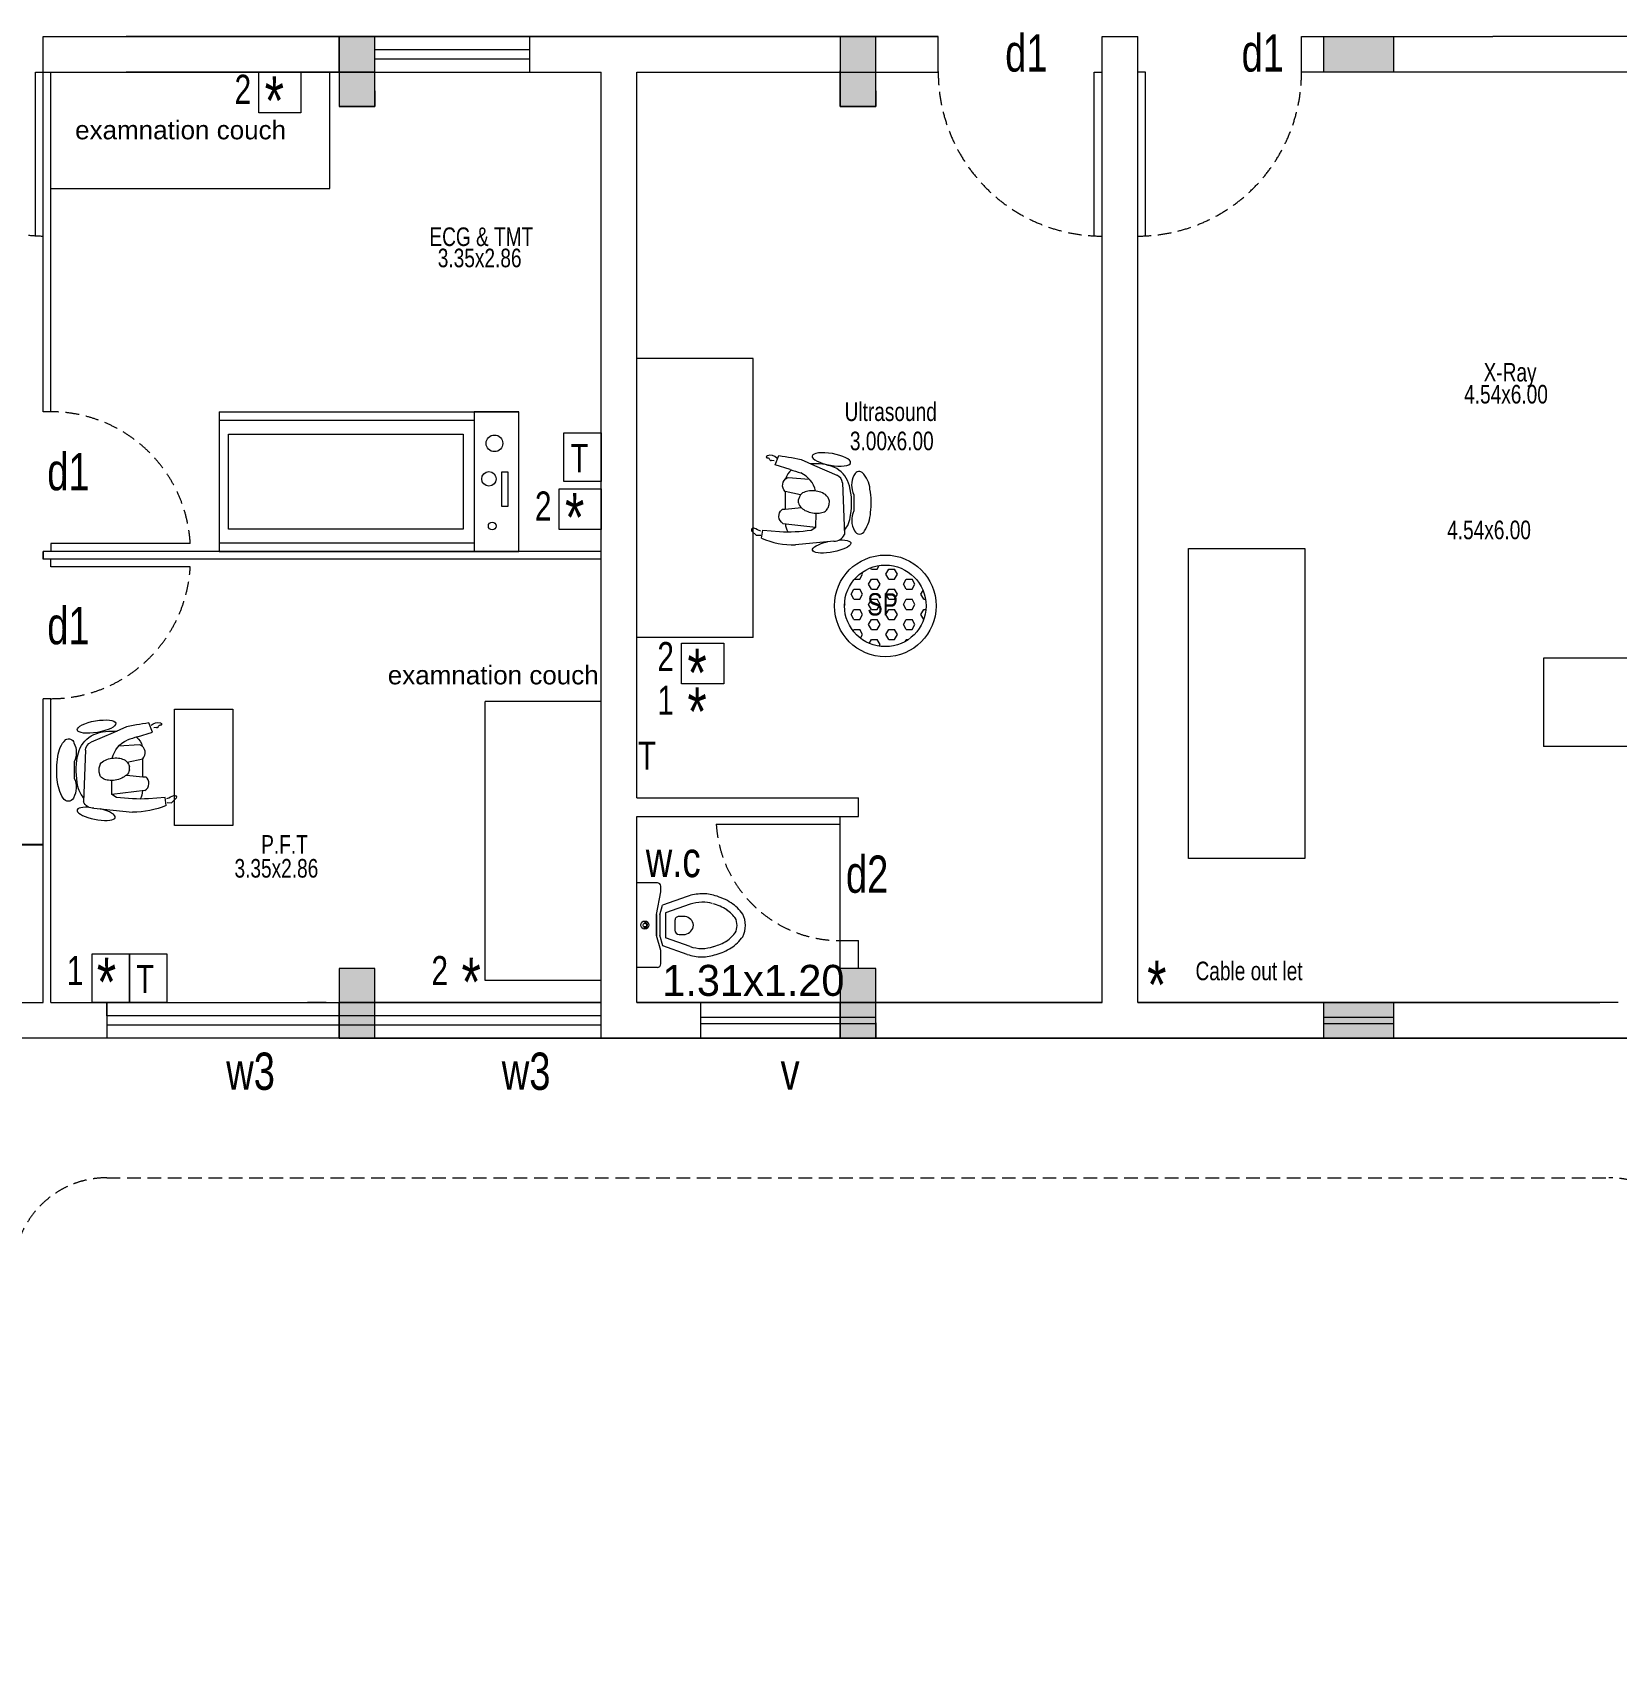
# Model space of a CAD drawing. Header units: metres. Extents: x 191982 to 427160, y -8904 to 80370.
# Drawn here: x 274713 to 284932, y 47591 to 58021 of the extents above; entities that cross this region are included whole.
import ezdxf

# ---------------------------------------------------------------- set-up
doc = ezdxf.new("R2010")
doc.units = ezdxf.units.M
doc.header["$LTSCALE"] = 700
doc.header["$MEASUREMENT"] = 0
doc.header["$PDMODE"] = 32
doc.linetypes.add('DASHED2', pattern=[0.375, 0.25, -0.125])
doc.linetypes.add('HIDDEN2', pattern=[0.1875, 0.125, -0.0625])
doc.layers.get('0').update_dxf_attribs({"lineweight": 9})
doc.layers.get('Defpoints').update_dxf_attribs({"lineweight": 9})
for name, color, linetype, lineweight in [('APGEC', 3, 'Continuous', 9), ('APSCC', 3, 'Continuous', 9), ('COLUMN', 7, 'Continuous', 9), ('EPDJC', 7, 'Continuous', 9), ('FURNITURE', 7, 'Continuous', 9), ('INSERT', 7, 'Continuous', 9), ('MAIN GATE', 7, 'Continuous', 9), ('NEW PLANS', 7, 'Continuous', 9), ('PLAN', 7, 'Continuous', 9)]:
    doc.layers.add(name, color=color, linetype=linetype, lineweight=lineweight)
doc.styles.add('RVR', font='MOD20.TTF')
doc.styles.get("Standard").update_dxf_attribs({"font": 'swisscl.ttf'})
doc.dimstyles.get("Standard").update_dxf_attribs({"dimtxt": 0.23, "dimasz": 0.23, "dimexe": 0.05, "dimexo": 0.05, "dimgap": 0.06, "dimtad": 0, "dimzin": 0, "dimdsep": 46, "dimtxsty": 'Standard', "dimcen": 0, "dimse1": 1, "dimse2": 1, "dimadec": 0, "dimazin": 0, "dimtfac": 1, "dimtofl": 0, "dimtmove": 2, "dimatfit": 0, "dimfxl": 0.18, "dimtolj": 1, "dimtzin": 0, "dimarcsym": 0})

# ---------------------------------------------------------------- blocks, each defined once
blk = doc.blocks.new('*D257')
at = {"layer": 'Defpoints', "color": 0, "transparency": 16777216}
for p in [(273546.2665212784, 52780.90511673158), (274782.9550116691, 52781.93084956291), (274782.9550116691, 52780.90511673158)]:
    blk.add_point(p, dxfattribs=at)
at = {"layer": 'NEW PLANS', "color": 0, "lineweight": -2, "transparency": 16777216}
for p, q in [((273546.4965212783, 52781.93084956291), (274164.1002618866, 52781.93084956291)), ((274782.7250116692, 52781.93084956291), (274165.1212710609, 52781.93084956291))]:
    blk.add_line(p, q, dxfattribs=at)
at = {"layer": 'NEW PLANS', "color": 0, "transparency": 16777216}
for points in [[(273546.4965212783, 52781.96918289624), (273546.4965212783, 52781.89251622958), (273546.2665212784, 52781.93084956291)], [(274782.7250116692, 52781.96918289624), (274782.7250116692, 52781.89251622958), (274782.9550116691, 52781.93084956291)]]:
    blk.add_solid(points, dxfattribs=at)
at = {"layer": 'NEW PLANS', "color": 0, "transparency": 16777216, "insert": (274164.6107664738, 52781.93084956291), "char_height": 0.23, "attachment_point": 5}
blk.add_mtext('\\A1;1236.69', dxfattribs=at)
blk = doc.blocks.new('EWC')
at = {"layer": 'COLUMN'}
blk.add_line((-0.2727381218469418, 0), (0.2727381218469418, 0), dxfattribs=at)
at = {"layer": 'PLAN'}
for p, q in [((-0.2727381218469418, -0.131620946752161), (-0.2727381218469418, 0)), ((0.2727381218469418, -0.131620946752161), (0.2727381218469418, 0)), ((-0.2511781218472606, -0.153180946752169), (-0.1642871999997624, -0.153180946752169)), ((-0.1894849525806421, -0.3248740995015229), (-0.1340926348971152, -0.1669766666102124)), ((-0.1642871999997624, -0.153180946752169), (-0.0684529999998631, -0.1257997467521523)), ((-0.1386238780787607, -0.342716775883277), (-0.0830709292272332, -0.1843614591186817)), ((-0.1340926348971152, -0.1669766666102124), (-0.0654334153937271, -0.1473597467521603)), ((0.0787546446290435, -0.1843614591186817), (-0.0830709292272332, -0.1843614591186817)), ((-0.0684529999998631, -0.1257997467521523), (0.0684529999998631, -0.1257997467521523)), ((0.0684529999998631, -0.1257997467521523), (-0.0684529999998631, -0.1257997467521523)), ((0.0654334153937271, -0.1473597467521603), (-0.0654334153937271, -0.1473597467521603)), ((0.0654334153937271, -0.1473597467521603), (0.1292955264998454, -0.1656060642111328)), ((0.0684529999998631, -0.1257997467521523), (0.2142871999999443, -0.153180946752169)), ((0.1343075934805711, -0.342716775883277), (0.0787546446290435, -0.1843614591186817)), ((0.1851686679829072, -0.3248740995015229), (0.1292955264998454, -0.1656060642111328)), ((0.2142871999999443, -0.153180946752169), (0.2511781218472606, -0.153180946752169)), ((-0.0603358650027985, -0.2715917499750571), (-0.0603358650027985, -0.3110693800543061)), ((0.0296859269046763, -0.2452580964750588), (-0.034002211502866, -0.2452580964750588)), ((0.0560195804046089, -0.3110693800542759), (0.0560195804046089, -0.2715917499750571))]:
    blk.add_line(p, q, dxfattribs=at)
for radius in [0.0260467064247839, 0.0117588298460348]:
    blk.add_circle((0, -0.0508192312728895), radius, dxfattribs=at)
for centre, radius, start, end in [((-0.0140960769867888, -0.0485866320085826), 0.0035988872953576, 90.20714099756005, 251.7928590030125), ((-0.0127162547587432, -0.05729848669463599), 0.0035988872953576, 126.2071409974401, 287.7928590035324), ((0, -0.0508192312728895), 0.0152667064247841, 184.4559216241536, 193.5440783765665), ((0, -0.0508192312728895), 0.0152667064247841, 220.4559216243845, 229.5440783767015), ((-0.0064792554212545, -0.063535486031336), 0.0035988872953576, 162.207140997094, 323.7928590041424), ((0, -0.0508192312728895), 0.0152667064247841, 256.4559216245152, 265.5440783766958), ((0.0022325992645165, -0.064915308259911), 0.0035988872953576, 198.2071409964127, 359.7928590048845), ((0, -0.0508192312728895), 0.0152667064247841, 292.4559216245784, 301.5440783766059), ((0.0100916769147261, -0.0609109081874912), 0.0035988872953576, 234.2071409957921, 35.79285900534535), ((0, -0.0508192312728895), 0.0152667064247841, 328.4559216245165, 337.5440783763959), ((0.0140960769872436, -0.0530518305371661), 0.0035988872953576, 270.2071409952411, 71.7928590055907), ((-0.2511781218472606, -0.131620946752161), 0.0215599999999996, 180.0000000000038, 270), ((0.2511781218472606, -0.131620946752161), 0.0215599999999996, 270, 359.999999999996), ((-0.034002211502866, -0.2715917499750891), 0.0263336534999996, 90, 179.9999999999998), ((0.0054927728792791, -0.2983642294924174), 0.0670434964496463, 190.9239613165788, 265.0214117545937), ((-0.0108736612969551, -0.2978059159774986), 0.0681954929938719, 279.078427891846, 348.7849625932176), ((0.0296859269046763, -0.2715917499750891), 0.0263336534999995, 359.9999999999999, 90), ((0.0831545292703595, -0.4178760756366824), 0.2880653652026055, 161.1646160015471, 180), ((0.0831545292703595, -0.4178760756366824), 0.2341653652026064, 161.1646160015471, 180), ((-0.0002384408603575, -0.364622860424566), 0.000539, 260.7056085415355, 283.4198136360992), ((-0.0874708138685492, -0.4178760756366824), 0.2341653652026157, 359.9999999999991, 18.83538399845262), ((-0.0874708138685492, -0.4178760756366824), 0.2880653652026148, 359.9999999999991, 18.83538399845262), ((0.0831545292708143, -0.4178760756366824), 0.2880653652026545, 179.9999999999982, 198.8353839984505), ((0.159765846519349, -0.4175407429028688), 0.3615079167864257, 194.9626212821098, 211.7838155107311), ((0.0831545292708143, -0.4178760756366824), 0.2341653652026555, 179.9999999999982, 198.8353839984505), ((0.159765846519349, -0.4175407429028688), 0.3076079167864266, 194.9626212821098, 211.7838155107311), ((-0.1808866366200163, -0.4026378740657998), 0.3297610055797322, 327.6461667274565, 344.7552605158512), ((-0.019260265331468, -0.4323841487993329), 0.1664329857236165, 341.1646160015461, 3.775436578936268), ((-0.1808866366200163, -0.4026378740657998), 0.3836610055797314, 327.6461667274565, 344.7552605158512), ((-0.019260265331468, -0.4323841487993329), 0.2203329857236156, 341.1646160015461, 3.775436578936268), ((0.1068883312896105, -0.4322049176512374), 0.3092190183036565, 214.6359426919044, 233.9389217306314), ((0.1068883312896105, -0.4322049176512374), 0.2553190183036574, 214.6359426919044, 233.9389217306314), ((-0.1112046158873454, -0.4322049176512676), 0.255319018303592, 306.0610782693676, 325.3640573080957), ((-0.1112046158873454, -0.4322049176512676), 0.309219018303591, 306.0610782693676, 325.3640573080957), ((-0.0021581422993222, -0.5370883620175313), 0.162404591966661, 243.298810699231, 270), ((-0.0021581422993222, -0.5370883620175313), 0.1085045919666619, 243.298810699231, 270), ((-0.0021581422993222, -0.5370883620175935), 0.1085045919666139, 270, 296.7011893007691), ((-0.0021581422993222, -0.5370883620175935), 0.162404591966613, 270, 296.7011893007691)]:
    blk.add_arc(centre, radius, start, end, dxfattribs=at)
blk = doc.blocks.new('PROFLIPS')
at = {"layer": 'APGEC', "color": 6, "linetype": 'Continuous'}
blk.add_line((72.29989544063196, 9.787673801986898), (72.29989544063196, 9.787673801986898), dxfattribs=at)
blk.add_line((72.29989544063196, 9.787673801986898), (72.29989544063196, 9.787673801986898), dxfattribs=at)
at = {"layer": 'APGEC', "color": 6}
for p, q in [((3.547579540148923, -20.87000000000001), (3.547579540148923, -17.334234180603)), ((3.547579540148923, -17.334234180603), (19.26841067063108, -17.334234180603)), ((19.26841067063108, -17.334234180603), (19.26841067063108, -20.87000000000001))]:
    blk.add_line(p, q, dxfattribs=at)
blk.add_lwpolyline([(0, -20.87000000000001), (0, -51.194234180603), (22.81599021078, -51.194234180603), (22.81599021078, -20.87000000000001)], close=True, dxfattribs=at)
at = {"layer": 'APGEC', "color": 3}
blk.add_lwpolyline([(0.8105882351580042, -47.51313462823607), (0.8105882351580042, -25.42964019639678), (22.005401975622, -25.42964019639678), (22.005401975622, -47.51313462823607)], close=True, dxfattribs=at)
at = {"layer": 'APSCC', "color": 1, "linetype": 'DASHED2'}
for p, q in [((0, 0), (22.81599021078, -2.84e-14)), ((0, -20.87000000000001), (0, 0)), ((22.81599021078, -20.87000000000001), (22.81599021078, -2.84e-14)), ((0, -51.194234180603), (9e-16, -84.85423418060299)), ((22.81599021078, -51.194234180603), (22.81599021078, -84.854234180603)), ((9e-16, -84.85423418060299), (22.81599021078, -84.854234180603))]:
    blk.add_line(p, q, dxfattribs=at)
at = {"layer": 'EPDJC', "color": 1}
for p, q in [((3.547579540148923, -17.334234180603), (19.26841067063108, -17.334234180603)), ((3.547579540148923, -20.87000000000001), (3.547579540148923, -17.334234180603)), ((19.26841067063108, -17.334234180603), (19.26841067063108, -20.87000000000001))]:
    blk.add_line(p, q, dxfattribs=at)
blk.add_lwpolyline([(0, -20.87000000000001), (0, -51.194234180603), (22.81599021077999, -51.194234180603), (22.81599021077999, -20.87000000000001)], close=True, dxfattribs=at)
blk = doc.blocks.new('GE_BLK_25')
at = {"layer": 'INSERT'}
blk.add_blockref('PROFLIPS', (0, 0), dxfattribs=at)
blk = doc.blocks.new('TRED')
for p, q in [((1281808.272392281, 2466032.798968459), (1280988.805209734, 2466032.798968459)), ((1280988.805209734, 2466032.798968459), (1280988.805209734, 2464272.756727635)), ((1281038.805209734, 2466032.798968459), (1281038.805209734, 2464534.605558282)), ((1281758.272392282, 2466032.798968459), (1281758.272392282, 2464534.605558282)), ((1281808.272392281, 2466032.798968459), (1281808.272392281, 2464272.756727635)), ((1280988.805209734, 2464272.756727635), (1281808.272392281, 2464272.756727635))]:
    blk.add_line(p, q)
for points in [[(1281119.696594537, 2465977.202542141), (1281677.390352635, 2465977.202542141), (1281677.390352635, 2464599.39579137), (1281119.696594537, 2464599.39579137)], [(1280988.805209734, 2464272.756727635), (1281808.272392281, 2464272.756727635), (1281808.272392281, 2464534.605558282), (1280988.805209734, 2464534.605558282)], [(1281253.189828103, 2464371.837470276), (1281455.856464907, 2464371.837470276), (1281455.856464907, 2464336.482148486), (1281253.189828103, 2464336.482148486)]]:
    blk.add_lwpolyline(points, close=True)
for centre, radius in [((1281137.416175208, 2464428.89052471), 22.82058316236362), ((1281414.529537431, 2464448.434466285), 42.38212984334677), ((1281623.179318219, 2464415.861230328), 48.90203475439922)]:
    blk.add_circle(centre, radius)
blk = doc.blocks.new('CHAIR HUMAN')
at = {"layer": 'FURNITURE', "color": 8}
for p, q in [((-28.18460130077907, 22.59377537867282), (-29.99227727902759, 21.39289524928111)), ((-26.8725419879141, 22.25382534421498), (-28.18460130077907, 22.59377537867282)), ((-26.45202270051613, 23.08305628494262), (-26.55522216599124, 20.53097048409851)), ((-26.55522216626123, 20.53097048292773), (-21.36899091114944, 19.91225210351733)), ((-3.932671727416061, 19.46742968256068), (-15.58322037013831, 23.0558104820682)), ((-20.77805383435936, 17.14720425297016), (-10.31609383850569, 16.3246434438037)), ((-11.61878138049444, 17.49181661891733), (-10.31609383850569, 16.3246434438037)), ((-10.31609383850569, 16.3246434438037), (-11.13093614084546, 11.95861425036543)), ((-4.910533028485842, 0.9935557071461608), (-1.091383070681469, 16.82381043265013)), ((-20.95744767909371, 12.74852403456656), (-21.911166081857, 12.94749205019906)), ((-16.01694634880434, 11.21585577376493), (-20.95744767909371, 12.74852403456656)), ((-17.08488589014996, 7.252029154513125), (-22.0729771365165, 7.175055901275316)), ((-17.23871459179931, 9.830038868202461), (-17.45507540584746, 8.820081016962487)), ((-8.572432873151577, 6.247838405285112), (-7.89479069520629, 7.37965442740634)), ((-21.86377493466129, 0.0956923037526849), (-26.78937018103212, -0.4208823947520223)), ((-21.97139284652853, 2.680638584126322), (-15.39755779517817, 1.857809365955527)), ((-28.1766282583668, -1.644898551914915), (-27.3964015617019, -1.716835313939018)), ((-26.78937018103212, -0.4208823947520223), (-26.19910768943976, -3.512261539418591)), ((-26.19910768943976, -3.512261539418591), (-26.19910768943976, -3.512261539418591)), ((-26.19910768943976, -3.512261539418591), (-26.19910768943976, -3.512261539418591)), ((-22.22053937903121, -3.673144109433565), (-19.05395965289162, -3.698941616305995)), ((-19.05395965289162, -3.698941616305995), (-14.59955077625695, -2.650884902062244)), ((-14.59955077625695, -2.650884902062244), (-7.149173967172773, -1.096437065579801))]:
    blk.add_line(p, q, dxfattribs=at)
at = {"layer": 'FURNITURE', "color": 253}
for p, q in [((-7.89479069520629, 7.37965442740634), (-7.74285111349829, 8.532728444235033)), ((-7.74285111349829, 8.532728444235033), (-7.839075675591903, 9.62558197720942))]:
    blk.add_line(p, q, dxfattribs=at)
at = {"layer": 'FURNITURE'}
blk.add_line((-22.24873123910878, 2.828719921700981), (-21.97139284652853, 2.680638584126322), dxfattribs=at)
for points in [[(-20.00900585278747, 17.08673864898589, -0.1258498280766938), (-18.76296888035953, 19.45811449120341, -0.1258498280766938)], [(-1.386569317693406, 15.60027285667148, -0.1465999002751548), (-0.3812439019390355, 10.45615443467802, -0.1083597992760854), (-2.581053583602856, 1.41443154647941, -0.1965202884447895), (-7.567196029460063, -3.089178039451618, -0.1403330231173831), (-15.06696886205033, -3.079000697044041, -0.0158092453557), (-15.85101542637778, -2.911990691429209, -0.0158092453557)], [(-21.47349168292443, 0.1395767900514568, -0.1711262348658372), (-22.69626196864964, 3.272660465158904)]]:
    blk.add_lwpolyline(points, format="xyb", dxfattribs=at)
blk.add_lwpolyline([(-0.6754194618921693, 3.897693181632401), (0.351312035230068, 8.924353864045056, -0.246024037317332), (1.781356786202733, 15.00320027122161, -0.6273639931280238), (4.926700839905816, 14.41355528459856, -0.1217016894276646), (5.630237866807268, 8.35360755854931, -0.0725207008262267), (3.991441443078743, 1.22414834754736, -0.1812683982117686), (0.5252812858316253, -3.484321103871815, -0.5042679397484974), (-1.832727587837545, -2.014548159011523, -0.2333444204413167), (-0.67545347206045, 3.897686557794195, -0.3802097958808443)], format="xyb", close=True, dxfattribs=at)
blk.add_lwpolyline([(-22.03358748788133, 7.175663738872519), (-20.89783122818206, 12.73608664539332)], dxfattribs=at)
at = {"layer": 'FURNITURE', "color": 8}
for centre, start, end in [((-19.83600452300105, 14.64031566635069), 110.5954307208489, 219.2060208398965), ((-20.59957908953853, 4.938754158060688), 123.3790797767214, 231.9896698957728)]:
    blk.add_arc(centre, 2.678049157643297, start, end, dxfattribs=at)
at = {"layer": 'FURNITURE', "color": 8, "extrusion": (0, 0, -1)}
for centre, major_axis, ratio, start_param, end_param in [((-29.51931995011512, 21.04420486895049), (0, -0.5875998777426116), 0.9999999999283554, -0.1819940408132936, 2.206090920559586), ((-37.85740958021057, 66.35243617772629), (46.65667400194453, 5.2e-15), 0.9999999938358584, 1.33782229014689, 1.388802286736182), ((-21.07353681114433, 0.7639035884553146), (24.85577744907658, -0.06230820471885769), 0.9196479868088588, 4.491971170316304, 4.932806790907969), ((-27.58727033372228, -25.98530425385568), (47.795790333867, -11.86504009269481), 0.9398657338360774, 4.610212664275157, 4.814565296841577), ((-4.469099874493812, 16.04221283570881), (3.466967783439946, 0), 0.9999999997336536, 4.867738530133509, 6.055789371667714), ((-14.85475115964875, 8.959759583711497), (2.537847056011504, 6e-16), 0.9999999997305516, 3.491616602415475, 4.236706435521433), ((-13.09071361044359, 6.408360251280774), (0, -5.628041509176502), 0.9999999998803588, 2.594814267522388, 2.913029493557136), ((-12.58543553201163, 4.236319413986167), (1.7e-15, -7.858079028283407), 0.9999999991978932, 2.913029493399238, 3.182007936965455), ((-12.58543553201163, 4.236319413986167), (7.858079035702766, 2.2e-15), 0.9999999990815323, 4.752804263700941, 5.021782706811762), ((-11.95989578699333, 6.175056263183316), (1.3e-15, -5.820934144926205), 0.9999999997210756, 3.450036507278562, 3.736760271459597), ((-10.50252027463242, 8.911363950904303), (6e-16, -2.757543203551095), 0.999999999992188, 3.855739861062278, 4.450396866930335), ((-20.3037927237862, 8.590954397031133), (8.350982506005813, 1.9e-15), 0.9999999997653779, 0.429030848332645, 1.337681614735904), ((-14.56017503856651, 8.790998684976323), (0, -2.895046445550537), 0.999999999796078, 1.166217858439122, 1.580842045123389), ((-15.09844295282192, 8.154566077654428), (2.181863524940161, 5e-16), 0.9999999997690106, 2.108811568495204, 2.908893430518997), ((-12.91165290032322, 10.83646744839849), (-6e-16, -5.628041508678587), 0.9999999998223875, 0.3093937267459053, 0.6276089528057005), ((-12.23264838721509, 12.96061909234777), (3.1e-15, -7.858079028473107), 0.9999999998013136, 0.0404152833732776, 0.3093937267781177), ((-12.23264838721509, 12.96061909234777), (9e-16, -7.858079028474831), 0.9999999996298262, -0.2285631600710767, 0.0404152833801812), ((-11.213640105499, 9.176206901470684), (3.943515904232598, 9e-16), 0.9999999999996984, 0.8369114612308305, 1.376483737160946), ((6.060138277632138, -246.4859711901567), (5.509999999999995e-14, -248.1577355180637), 0.9999999986080252, 3.028828973100488, 3.042968143619736), ((-7.753490096666463, 1.794787452161979), (2.953705672796187, 7e-16), 0.9999999997105617, 0.2747052302754819, 1.364745449787317), ((-29.73676036129793, -2.476319660821001), (0.4280588001363732, 1e-16), 0.9999999993595258, 3.842994589675353, 5.296205041411281), ((-28.34491217580511, -0.2655876258052971), (2.866161699846046, -3e-16), 0.999999999775506, 0.9662134497458787, 2.087193647518504), ((-29.43032047896755, -1.433538475773265), (2e-16, -0.6892377275549723), 0.9999999997573381, -1.185200007315564, 0.1024497361269252), ((-28.47220310234527, -1.82245406075399), (0, -0.3448049407301219), 0.9999999998780383, 1.956392646025905, 4.171445734419855), ((-34.81349991998147, -265.8178203219853), (5.83e-14, -262.4469735420013), 0.9999999982407761, 3.174421913150643, 3.189593960877093)]:
    blk.add_ellipse(centre, major_axis=major_axis, ratio=ratio, start_param=start_param, end_param=end_param, dxfattribs=at)
at = {"layer": 'FURNITURE'}
blk.add_ellipse((-4.278929993053953, 21.28748298608924, -17.21476897270929), major_axis=(-5.689948881381611, 2.312988242677136), ratio=0.2868764577616853, start_param=2.025834139997324, end_param=7.681693682364513, dxfattribs=at)
at = {"layer": 'FURNITURE', "color": 253, "extrusion": (0, 0, -1)}
blk.add_ellipse((-29.46292070259881, -2.234647697648824), major_axis=(0.6018426774936017, 9.999999999999999e-17), ratio=0.9999999995354376, start_param=2.087193647465564, end_param=3.199030937846766, dxfattribs=at)
at = {"layer": 'FURNITURE'}
blk.add_ellipse((-9.787812125523761, -5.602887701329512, -17.21476897270929), major_axis=(-6.145898509436122, 0.1657023848639049), ratio=0.3000000119209365, dxfattribs=at)
blk = doc.blocks.new('DAS')
at = {"layer": 'MAIN GATE'}
h = blk.add_hatch(dxfattribs=at)
h.set_pattern_fill('HEX', color=1, scale=0.3, style=0)
h.set_pattern_definition([(0, (0, 0), (0, 0.0649519053), [0.0375, -0.075]), (120, (0, 0), (-0.0562500000140011, -0.03247595265), [0.0375, -0.075]), (59.99999999999999, (0.0375, 0), (-0.0562500000140011, 0.03247595265), [0.0375, -0.075])])
h.paths.add_polyline_path([(-3163.778976376425, -2.19993948112133, 1), (-3163.253046591565, -2.19993948112133, 1)])
at = {"layer": 'MAIN GATE', "color": 5}
for radius in [0.3278908209049629, 0.2629648924297843]:
    blk.add_circle((-3163.516011483995, -2.19993948112133), radius, dxfattribs=at)
at = {"layer": 'NEW PLANS', "color": 7}
blk.add_text('SP', height=0.144, dxfattribs=at).set_placement((-3163.631402160362, -2.262059438114632))

msp = doc.modelspace()

# ---------------------------------------------------------------- hatches: boundary and pattern name
at = {"layer": 'NEW PLANS'}
for points in [[(276692.9550117287, 57764.1315277033), (276922.9550117287, 57764.1315277033), (276922.9550117287, 57994.13152770307), (276692.9550117287, 57994.13152770307)], [(279922.9550117287, 57764.1315277033), (280152.9550116691, 57764.1315277033), (280152.9550116691, 57994.13152770307), (279922.9550117287, 57994.13152770307)], [(279922.9550117287, 57764.13152770307), (280152.9550116691, 57764.13152770307), (280152.9550116691, 57994.13152770307), (279922.9550117287, 57994.13152770307)], [(283492.9550117287, 57994.13152770307), (283042.9550117287, 57994.13152770307), (283042.9550117287, 57764.13152770353), (283492.9550117287, 57764.13152770353)], [(276692.9550117287, 57984.1315277033), (276692.9550117287, 57764.1315277033), (276922.9550117287, 57764.1315277033), (276922.9550117287, 57984.1315277033)], [(276692.9550117287, 57764.1315277033), (276692.9550117287, 57544.13152770331), (276922.9550117287, 57544.13152770331), (276922.9550117287, 57764.1315277033)], [(279922.9550117287, 57764.1315277033), (279922.9550117287, 57544.13152770331), (280152.9550116691, 57544.13152770331), (280152.9550116691, 57764.1315277033)], [(279922.9550117287, 57764.13152770307), (279922.9550117287, 57544.13152770331), (280152.9550116691, 57544.13152770331), (280152.9550116691, 57764.13152770307)], [(276692.9550117287, 51754.1315277033), (276922.9550117287, 51754.1315277033), (276922.9550117287, 51984.13152770308), (276692.9550117287, 51984.13152770308)], [(279922.9550117287, 51754.1315277033), (280152.9550116691, 51754.1315277033), (280152.9550116691, 51984.13152770308), (279922.9550117287, 51984.13152770308)], [(279922.9550117287, 51754.13152770308), (280152.9550116691, 51754.13152770308), (280152.9550116691, 51984.13152770308), (279922.9550117287, 51984.13152770308)], [(276692.9550117287, 51754.1315277033), (276692.9550117287, 51534.13152770331), (276922.9550117287, 51534.13152770331), (276922.9550117287, 51754.1315277033)], [(279922.9550117287, 51754.1315277033), (279922.9550117287, 51534.13152770331), (280152.9550116691, 51534.13152770331), (280152.9550116691, 51754.1315277033)], [(279922.9550117287, 51754.13152770308), (279922.9550117287, 51534.13152770331), (280152.9550116691, 51534.13152770331), (280152.9550116691, 51754.13152770308)], [(283492.9550117287, 51764.13152770308), (283042.9550117287, 51764.13152770308), (283042.9550117287, 51534.13152770353), (283492.9550117287, 51534.13152770353)]]:
    msp.add_hatch(color=256, dxfattribs=at).paths.add_polyline_path(points)

# ---------------------------------------------------------------- linework, layer by layer
for points in [[(276172.8771346245, 57764.13152770307), (276445.6842758689, 57764.13152770307), (276445.6842758689, 57502.38886335147), (276172.8771346245, 57502.38886335147)], [(278141.5505079064, 55438.06021791679), (278382.9550117287, 55438.06021791679), (278382.9550117287, 55123.68551246778), (278141.5505079064, 55123.68551246778)], [(278110.1478704843, 55076.71631605043), (278382.9550117287, 55076.71631605043), (278382.9550117287, 54814.97365169859), (278110.1478704843, 54814.97365169859)], [(278899.9062699113, 54082.23814886206), (279172.7134111557, 54082.23814886206), (279172.7134111557, 53820.49548451023), (278899.9062699113, 53820.49548451023)], [(275098.1417959962, 52078.50623315205), (275339.5462998185, 52078.50623315205), (275339.5462998185, 51764.1315277033), (275098.1417959962, 51764.1315277033)], [(275339.5462998185, 52078.50623315205), (275580.9508035812, 52078.50623315205), (275580.9508035812, 51764.13152770308), (275339.5462998185, 51764.13152770308)]]:
    msp.add_lwpolyline(points, close=True)
at = {"layer": 'FURNITURE'}
for p, q in [((276632.9550117287, 57014.13152770308), (276632.9550117287, 57764.13152770307)), ((274832.9550116691, 57014.13152770308), (276632.9550117287, 57014.13152770308)), ((279362.9550117287, 55918.69603341661), (278612.9550117287, 55918.69603341661)), ((279362.9550117287, 54118.69603341661), (279362.9550117287, 55918.69603341661)), ((279362.9550117287, 54118.69603341661), (278612.9550117287, 54118.69603341661)), ((278382.9550117287, 53705.73173321858), (277632.9550117287, 53705.73173321858)), ((277632.9550117287, 51905.73173321834), (277632.9550117287, 53705.73173321858)), ((278382.9550117287, 51905.73173321834), (277632.9550117287, 51905.73173321834))]:
    msp.add_line(p, q, dxfattribs=at)
at = {"layer": 'FURNITURE', "elevation": 705.0741260105996}
msp.add_lwpolyline([(276005.8128309283, 52906.74498967388), (275630.8128309283, 52906.74498967388), (275630.8128309283, 53656.74498967388), (276005.8128309283, 53656.74498967388)], close=True, dxfattribs=at)
at = {"layer": 'MAIN GATE'}
msp.add_line((282899.6435021791, 57764.1315277033), (282899.6435021791, 57994.13152770283), dxfattribs=at)
at = {"layer": 'NEW PLANS'}
for p, q in [((274782.9550116691, 57994.13152770307), (280556.2665212784, 57994.1315277033)), ((274782.9550116691, 57764.1315277033), (274782.9550116691, 57994.13152770307)), ((276922.9550117287, 57994.13152770307), (275317.9550117287, 57994.13152770307)), ((275317.9550117287, 57994.13152770307), (276922.9550117287, 57994.13152770307)), ((276922.9550117287, 57994.13152770307), (275317.9550117287, 57994.13152770307)), ((275317.9550117287, 57994.13152770307), (276922.9550117287, 57994.13152770307)), ((278382.9550117287, 57994.1315277033), (276692.9550117287, 57994.1315277033)), ((276692.9550117287, 57994.1315277033), (278382.9550117287, 57994.1315277033)), ((278382.9550117287, 57994.1315277033), (276692.9550117287, 57994.1315277033)), ((276692.9550117287, 57764.1315277033), (276692.9550117287, 57994.1315277033)), ((276922.9550117287, 57994.1315277033), (278382.9550117287, 57994.1315277033)), ((280556.2665212784, 57994.13152770307), (277822.9550117287, 57994.13152770307)), ((277822.9550117287, 57994.13152770307), (280556.2665212784, 57994.13152770307)), ((280556.2665212784, 57994.13152770307), (277822.9550117287, 57994.13152770307)), ((277822.9550117287, 57994.13152770307), (280556.2665212784, 57994.13152770307)), ((277922.9550117287, 57764.1315277033), (277922.9550117287, 57994.1315277033)), ((280556.2665212784, 57769.1315277033), (280556.2665212784, 57994.13152770307)), ((281612.9550117287, 57994.1315277033), (281842.9550116691, 57994.1315277033)), ((281612.9550117287, 57764.1315277033), (281612.9550117287, 57994.13152770307)), ((281842.9550116691, 51764.1315277033), (281842.9550116691, 57994.1315277033)), ((282899.6435021791, 57994.13152770283), (284132.9550117287, 57994.13152770283)), ((286382.9550117287, 57994.1315277033), (284132.9550117287, 57994.13152770283)), ((277922.9550117287, 57909.1315277033), (276922.9550117287, 57909.1315277033)), ((277922.9550117287, 57849.1315277033), (276922.9550117287, 57849.1315277033)), ((274732.9550117287, 56708.61479837754), (274732.9550117287, 57764.13152770307)), ((274732.9550117287, 57764.13152770307), (274782.9550116691, 57764.13152770307)), ((274782.9550116691, 55574.1315277033), (274782.9550116691, 57764.13152770307)), ((274782.9550116691, 57764.13152770307), (278382.9550117287, 57764.1315277033)), ((274832.9550116691, 55574.1315277033), (274832.9550116691, 57764.13152770307)), ((276922.9550117287, 57764.1315277033), (275317.9550117287, 57764.1315277033)), ((275317.9550117287, 57764.1315277033), (276922.9550117287, 57764.1315277033)), ((276922.9550117287, 57764.13152770307), (275317.9550117287, 57764.13152770307)), ((275317.9550117287, 57764.1315277033), (276922.9550117287, 57764.1315277033)), ((276922.9550117287, 57764.1315277033), (276692.9550117287, 57764.1315277033)), ((276922.9550117287, 57544.13152770331), (276922.9550117287, 57774.1315277033)), ((278382.9550117287, 51534.13152770308), (278382.9550117287, 57764.13152770307)), ((278612.9550117287, 53084.1315277033), (278612.9550117287, 57764.1315277033)), ((278612.9550117287, 57764.1315277033), (280556.2546919021, 57764.13152770307)), ((279922.9550117287, 57544.13152770331), (279922.9550117287, 57774.1315277033)), ((280152.9550116691, 57544.13152770331), (280152.9550116691, 57774.1315277033)), ((281562.9550117287, 56708.61479837754), (281562.9550117287, 57764.1315277033)), ((281562.9550117287, 57764.1315277033), (281612.9550117287, 57764.1315277033)), ((281612.9550117287, 51764.1315277033), (281612.9550117287, 57764.1315277033)), ((281892.9550117287, 57764.1315277033), (281842.9550116691, 57764.1315277033)), ((281892.9550117287, 56708.61479837754), (281892.9550117287, 57764.1315277033)), ((286382.9550117287, 57764.1315277033), (282899.6435021791, 57764.1315277033)), ((276922.9550117287, 57644.1315277033), (276922.9550117287, 57544.13152770331)), ((276922.9550117287, 57644.1315277033), (276922.9550117287, 57544.13152770331)), ((279922.9550117287, 57644.1315277033), (279922.9550117287, 57544.13152770331)), ((279922.9550117287, 57644.1315277033), (279922.9550117287, 57544.13152770331)), ((280152.9550116691, 57644.1315277033), (280152.9550116691, 57544.13152770331)), ((280152.9550116691, 57644.1315277033), (280152.9550116691, 57544.13152770331)), ((276922.9550117287, 57544.13152770331), (276692.9550117287, 57544.13152770331)), ((280152.9550116691, 57544.13152770331), (279922.9550117287, 57544.13152770331)), ((280152.9550116691, 57544.13152770331), (279922.9550117287, 57544.13152770331)), ((274832.9550116691, 55574.1315277033), (274782.9550116691, 55574.1315277033)), ((274832.9550116691, 55574.13152770308), (274782.9550116691, 55574.13152770308)), ((274782.9550116691, 54624.1315277033), (274782.9550116691, 54674.13152770331)), ((274832.9550116691, 54674.13152770331), (274782.9550116691, 54674.13152770331)), ((274782.9550116691, 54674.13152770331), (274782.9550116691, 54624.1315277033)), ((274832.9550116691, 54674.13152770331), (274782.9550116691, 54674.13152770331)), ((275731.5650494728, 54724.13152770308), (274832.9550116691, 54724.13152770308)), ((274832.9550116691, 54724.13152770308), (274832.9550116691, 54674.13152770331)), ((278382.9550117287, 54674.13152770331), (274832.9550116691, 54674.13152770331)), ((274832.9550116691, 54624.1315277033), (274782.9550116691, 54624.1315277033)), ((274832.9550116691, 54624.1315277033), (274782.9550116691, 54624.1315277033)), ((278382.9550117287, 54624.1315277033), (274832.9550116691, 54624.1315277033)), ((274832.9550116691, 54574.1315277033), (274832.9550116691, 54624.1315277033)), ((275731.5650494728, 54574.1315277033), (274832.9550116691, 54574.1315277033)), ((274782.9550116691, 51764.1315277033), (274782.9550116691, 53724.13152770308)), ((274832.9550116691, 53724.13152770308), (274782.9550116691, 53724.13152770308)), ((274832.9550116691, 51764.1315277033), (274832.9550116691, 53724.13152770308)), ((278612.9550117287, 53084.1315277033), (280042.9550117287, 53084.13152770308)), ((280042.9550117287, 52964.13152770308), (280042.9550117287, 53084.13152770308)), ((278612.9550117287, 51764.1315277033), (278612.9550117287, 52964.13152770308)), ((278612.9550117287, 52964.13152770308), (279922.9550117287, 52964.13152770308)), ((279124.5190405879, 52914.1315277033), (279922.9550117287, 52914.1315277033)), ((279922.9550117287, 52914.1315277033), (279922.9550117287, 52964.13152770308)), ((279922.9550117287, 52964.13152770308), (280042.9550117287, 52964.13152770308)), ((279922.9550117287, 52164.1315277033), (279922.9550117287, 52914.1315277033)), ((279922.9550117287, 51984.13152770308), (279922.9550117287, 52164.1315277033)), ((279922.9550117287, 52164.1315277033), (280042.9550117287, 52164.1315277033)), ((280042.9550117287, 51984.13152770308), (280042.9550117287, 52164.1315277033)), ((274417.9550117287, 51764.1315277033), (274782.9550116691, 51764.1315277033)), ((274832.9550116691, 51764.1315277033), (276692.9550117287, 51764.13152770308)), ((275192.9550117287, 51679.13152770331), (275192.9550117287, 51764.1315277033)), ((275192.9550117287, 51764.1315277033), (275192.9550117287, 51534.13152770331)), ((276607.9550117287, 51764.13152770308), (276487.9550117287, 51764.1315277033)), ((278382.9550117287, 51764.1315277033), (276692.9550117287, 51764.1315277033)), ((276692.9550117287, 51764.1315277033), (278382.9550117287, 51764.1315277033)), ((278382.9550117287, 51764.1315277033), (276692.9550117287, 51764.13152770308)), ((276692.9550117287, 51534.13152770331), (276692.9550117287, 51764.1315277033)), ((276922.9550117287, 51764.13152770308), (278382.9550117287, 51764.13152770308)), ((278382.9550117287, 51534.13152770331), (278382.9550117287, 51764.13152770308)), ((281612.9550117287, 51764.1315277033), (278612.9550117287, 51764.1315277033)), ((278612.9550117287, 51764.1315277033), (281612.9550117287, 51764.13152770308)), ((281612.9550117287, 51764.13152770308), (278612.9550117287, 51764.13152770308)), ((278612.9550117287, 51764.13152770308), (281612.9550117287, 51764.13152770308)), ((279022.9550116691, 51764.1315277033), (279022.9550116691, 51534.13152770331)), ((279922.9550117287, 51534.13152770331), (279922.9550117287, 51764.1315277033)), ((279922.9550117287, 51764.1315277033), (279922.9550117287, 51534.13152770331)), ((280152.9550116691, 51534.13152770331), (280152.9550116691, 51764.1315277033)), ((281592.9550116691, 51764.13152770308), (281612.9550117287, 51764.13152770308)), ((284822.9550117287, 51764.13152770308), (281842.9550116691, 51764.1315277033)), ((281842.9550116691, 51764.13152770308), (284822.9550117287, 51764.1315277033)), ((284822.9550117287, 51764.13152770308), (281842.9550116691, 51764.13152770308)), ((281842.9550116691, 51764.13152770308), (284822.9550117287, 51764.13152770308)), ((284942.9550117287, 51764.13152770308), (284822.9550117287, 51764.1315277033)), ((276692.9550117287, 51679.13152770331), (275192.9550117287, 51679.13152770331)), ((278382.9550117287, 51679.13152770331), (276692.9550117287, 51679.13152770331)), ((279022.9550116691, 51669.1315277033), (280152.9550116691, 51669.1315277033)), ((279922.9550117287, 51634.1315277033), (279922.9550117287, 51534.13152770331)), ((279922.9550117287, 51634.1315277033), (279922.9550117287, 51534.13152770331)), ((280152.9550116691, 51634.1315277033), (280152.9550116691, 51534.13152770331)), ((280152.9550116691, 51634.1315277033), (280152.9550116691, 51534.13152770331)), ((283042.9550117287, 51669.1315277033), (283492.9550117287, 51669.1315277033)), ((276692.9550117287, 51534.13152770331), (273692.9550117287, 51534.13152770331)), ((276692.9550117287, 51619.13152770308), (275192.9550117287, 51619.13152770308)), ((278382.9550117287, 51619.13152770308), (276692.9550117287, 51619.13152770308)), ((286832.9550116691, 51534.13152770331), (276692.9550117287, 51534.13152770331)), ((276692.9550117287, 51534.13152770331), (286832.9550116691, 51534.13152770331)), ((286832.9550116691, 51534.13152770331), (276692.9550117287, 51534.13152770331)), ((276692.9550117287, 51534.13152770331), (286832.9550116691, 51534.13152770331)), ((276922.9550117287, 51534.13152770331), (276692.9550117287, 51534.13152770331)), ((279022.9550116691, 51629.1315277033), (280152.9550116691, 51629.1315277033)), ((280152.9550116691, 51534.13152770331), (279922.9550117287, 51534.13152770331)), ((280152.9550116691, 51534.13152770331), (279922.9550117287, 51534.13152770331)), ((283042.9550117287, 51629.1315277033), (283492.9550117287, 51629.1315277033))]:
    msp.add_line(p, q, dxfattribs=at)
at = {"layer": 'NEW PLANS', "linetype": 'HIDDEN2'}
msp.add_line((275192.9550117287, 50634.13152788769), (284882.9550117287, 50634.13152788769), dxfattribs=at)
at = {"layer": 'NEW PLANS'}
for points in [[(276922.9550117287, 57994.13152770307), (276692.9550117287, 57994.13152770307), (276692.9550117287, 57544.13152770331), (276922.9550117287, 57544.13152770331)], [(280152.9550116691, 57994.13152770307), (279922.9550117287, 57994.13152770307), (279922.9550117287, 57544.13152770331), (280152.9550116691, 57544.13152770331)], [(280152.9550116691, 57994.13152770307), (279922.9550117287, 57994.13152770307), (279922.9550117287, 57544.13152770331), (280152.9550116691, 57544.13152770331)], [(283042.9550117287, 57994.13152770307), (283492.9550117287, 57994.13152770307), (283492.9550117287, 57764.13152770353), (283042.9550117287, 57764.13152770353)], [(276922.9550117287, 51984.13152770308), (276692.9550117287, 51984.13152770308), (276692.9550117287, 51534.13152770331), (276922.9550117287, 51534.13152770331)], [(280152.9550116691, 51984.13152770308), (279922.9550117287, 51984.13152770308), (279922.9550117287, 51534.13152770331), (280152.9550116691, 51534.13152770331)], [(280152.9550116691, 51984.13152770308), (279922.9550117287, 51984.13152770308), (279922.9550117287, 51534.13152770331), (280152.9550116691, 51534.13152770331)], [(283042.9550117287, 51764.13152770308), (283492.9550117287, 51764.13152770308), (283492.9550117287, 51534.13152770353), (283042.9550117287, 51534.13152770353)], [(273692.9550117287, 22439.13152770331), (286382.9550117287, 22439.13152770331), (286382.9550117287, 51534.13152770331), (273692.9550117287, 51534.13152770331)]]:
    msp.add_lwpolyline(points, close=True, dxfattribs=at)
at = {"layer": 'NEW PLANS', "linetype": 'HIDDEN2'}
for centre, radius, start, end in [((274807.5608826909, 57823.33716553733), 1116.177205999047, 183.0405798400417, 268.7368253326072), ((281612.9550117287, 57764.1315277033), 1056.700319809888, 179.7288919467167, 270), ((281842.9550116691, 57764.1315277033), 1056.700319809888, 270, 0.2711080532832826), ((274832.9550116691, 54674.13152770331), 899.9999999999912, 3.18473853670494, 90), ((274832.9550116691, 54624.1315277033), 899.9999999999912, 270, 356.8152614632951), ((279922.9550117287, 52964.13152770308), 800.0000000000111, 183.5833216984393, 270), ((275192.9550117287, 50034.1315278877), 600, 90, 180), ((284882.9550117287, 50034.1315278877), 600, 0, 90)]:
    msp.add_arc(centre, radius, start, end, dxfattribs=at)
at = {"layer": 'PLAN'}
msp.add_lwpolyline([(282170.1577304635, 52692.40518477492), (282170.1577304635, 54692.40518477492), (282920.1577304635, 54692.40518477492), (282920.1577304635, 52692.40518477492)], close=True, dxfattribs=at)

# ---------------------------------------------------------------- block references
at = {"layer": 'FURNITURE'}
for name, p, xscale, yscale, zscale, rotation in [('TRED', (2984289.866612677, -1352198.511413396), 1.098270833608699, 1.098270833608699, 1.098270833608699, 90), ('CHAIR HUMAN', (280040.869773272, 55115.25151028464, -352.5370630052997), -20.4787565615384, 20.4787565580773, 20.4787565586375, 168.6325072446276), ('CHAIR HUMAN', (274952.8980693254, 53391.91297334878, 352.5370630052999), 20.4787565610925, 20.4787565610925, 20.4787565610925, 191.367492755623)]:
    msp.add_blockref(name, p, dxfattribs=dict(at, xscale=xscale, yscale=yscale, zscale=zscale, rotation=rotation))
at = {"layer": 'INSERT', "xscale": 24.9836065574414, "yscale": 24.9836065805766, "zscale": 24.9836065574414, "rotation": 270}
msp.add_blockref('GE_BLK_25', (286581.2872520718, 53985.75484076308), dxfattribs=at)
at = {"layer": 'MAIN GATE', "xscale": 1000, "yscale": 1000, "zscale": 1000}
msp.add_blockref('DAS', (3443730.559276465, 56522.59727355724), dxfattribs=at)
at = {"layer": 'NEW PLANS', "xscale": 1000, "yscale": 1000, "zscale": 1000, "rotation": 89.99999999999999}
msp.add_blockref('EWC', (278612.9550117287, 52264.13152770308), dxfattribs=at)

# ---------------------------------------------------------------- texts
at = {"attachment_point": 1}
for s, insert, char_height, width in [('2', (276017.4604604873, 57747.7993280292), 187.5, 102.9945512345421), ('*', (276211.547530714, 57736.91119491313), 312.5, 171.6575853909035), ('T', (278184.8017104897, 55366.95982161589), 182.41299666977, 100.2002385672052), ('2', (277954.7311963472, 55060.38411637634), 187.5, 102.9945512345421), ('*', (278148.8182665739, 55049.49598326026), 312.5, 171.6575853909035), ('2', (278744.4895957742, 54089.37600929386), 187.5, 102.9945512345421), ('*', (278938.5766660008, 54047.19446270243), 312.5, 171.6575853909035), ('1', (278744.4895957742, 53808.10466092479), 187.5, 102.9945512345421), ('*', (278938.5766660008, 53797.21652780872), 312.5, 171.6575853909035), ('T', (278620.8353927765, 53447.59203287869), 182.41299666977, 100.2002385672052), ('1', (274935.0156422291, 52064.11436255768), 187.5, 102.9945512345421), ('*', (275129.1027125153, 52053.22622944163), 312.5, 171.6575853909035), ('2', (277287.21035606, 52064.11436255768), 187.5, 102.9945512345421), ('*', (277481.2974263463, 52053.22622944163), 312.5, 171.6575853909035), ('T', (275382.7975023422, 52007.40583685138), 182.41299666977, 100.2002385672052), ('*', (281904.0053588185, 52035.21301257104), 312.5, 171.6575853909035)]:
    msp.add_mtext(s, dxfattribs=dict(at, insert=insert, char_height=char_height, width=width))
at = {"layer": 'NEW PLANS'}
for s, height, p in [('d1', 240, (280987.8714416656, 57768.65163827645)), ('d1', 240, (282513.0835465822, 57768.65163827645)), ('ECG & TMT', 120, (277274.3033237689, 56643.31270056358)), ('3.35x2.86', 120, (277328.1877279487, 56506.42300621681)), ('X-Ray', 120, (284074.0667189753, 55769.75267512705)), ('4.54x6.00', 120, (283948.5083979701, 55627.72813790692)), ('Ultrasound ', 120, (279952.3503376406, 55514.8119830177)), ('3.00x6.00', 120, (279986.5035711781, 55326.30673120587, 352.5370630052997)), ('d1', 240, (274808.9352772865, 55068.23228544884)), ('4.54x6.00', 120, (283839.038714591, 54752.35654893941)), ('d1', 240, (274808.9352772865, 54075.36481305915)), ('P.F.T', 120, (276189.1386569894, 52723.97106263446)), ('3.35x2.86', 120, (276017.0039751563, 52570.15320272979)), ('w.c', 230, (278670.1739105019, 52573.04479446242)), ('d2', 240, (279960.7812285456, 52472.31313317343)), ('Cable out let', 120, (282215.9720221791, 51908.23707566623)), ('w3', 240, (275963.4437984857, 51201.42841992508)), ('w3', 240, (277740.8116687569, 51201.42841992508)), ('v', 240, (279539.3321166668, 51201.42841992508))]:
    msp.add_text(s, height=height, dxfattribs=at).set_placement(p)
at = {"layer": 'NEW PLANS', "style": 'RVR'}
msp.add_text('1.31x1.20', height=200, dxfattribs=at).set_placement((278776.6462275419, 51807.36358887008))
at = {"layer": 'NEW PLANS', "char_height": 120, "width": 2917.46724484676, "attachment_point": 2}
for insert in [(275669.2355507645, 57451.52645303895), (277685.8950578925, 53936.33900281042)]:
    msp.add_mtext('{\\fArial|b0|i0|c0|p34;examnation couch}', dxfattribs=dict(at, insert=insert))

# ---------------------------------------------------------------- dimensions: what is measured, and where the dimension line sits
at = {"layer": 'NEW PLANS'}
dim = msp.add_linear_dim(base=(274782.9550116691, 52781.93084956291), p1=(273546.2665212784, 52780.90511673158), p2=(274782.9550116691, 52780.90511673158), dimstyle='Standard', dxfattribs=at)
dim.commit()
dim.dimension.update_dxf_attribs({"geometry": '*D257', "text_midpoint": (274164.6107664738, 52781.93084956291)})

doc.saveas('drawing.dxf')
